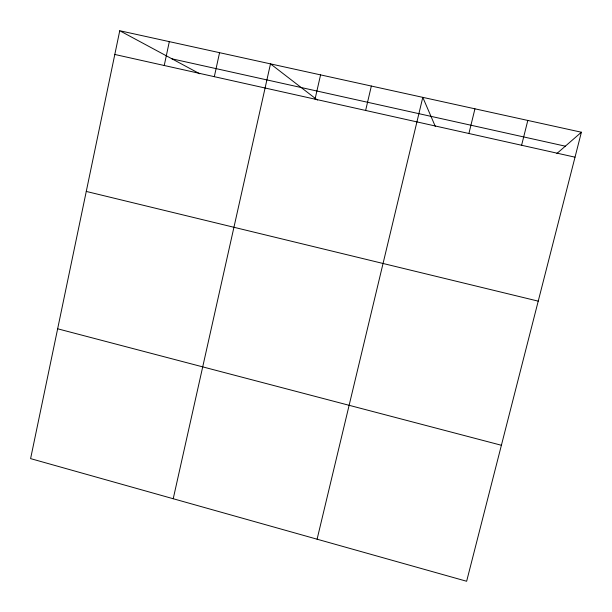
<?xml version="1.0" encoding="UTF-8"?>
<svg xmlns="http://www.w3.org/2000/svg" width="612" height="612" viewBox="0 0 612 612"><rect width="100%" height="100%" fill="white"/><g stroke="black" fill="none" stroke-linecap="round" stroke-linejoin="round"><path stroke-width="0.92" d="M119.753 30.738L30.6 458.618L466.642 581.262L581.4 132.223L119.753 30.738L199.742 73.784M164.23 65.492L169.325 41.631M214.315 76.676L219.563 52.678M173.219 498.734L270.489 63.87L317.444 100.062M315.027 99.152L320.581 74.886M365.632 110.451L371.346 86.047M317.093 539.203L422.793 97.362L435.293 126.378M468.907 133.5L474.943 108.821M521.6 145.266L527.812 120.442M556.874 153.52L581.4 132.223M171.926 58.821L565.327 146.184M114.811 54.468L575.02 157.185M86.269 191.434L538.231 301.142M57.65 328.797L501.396 445.268"/></g></svg>
